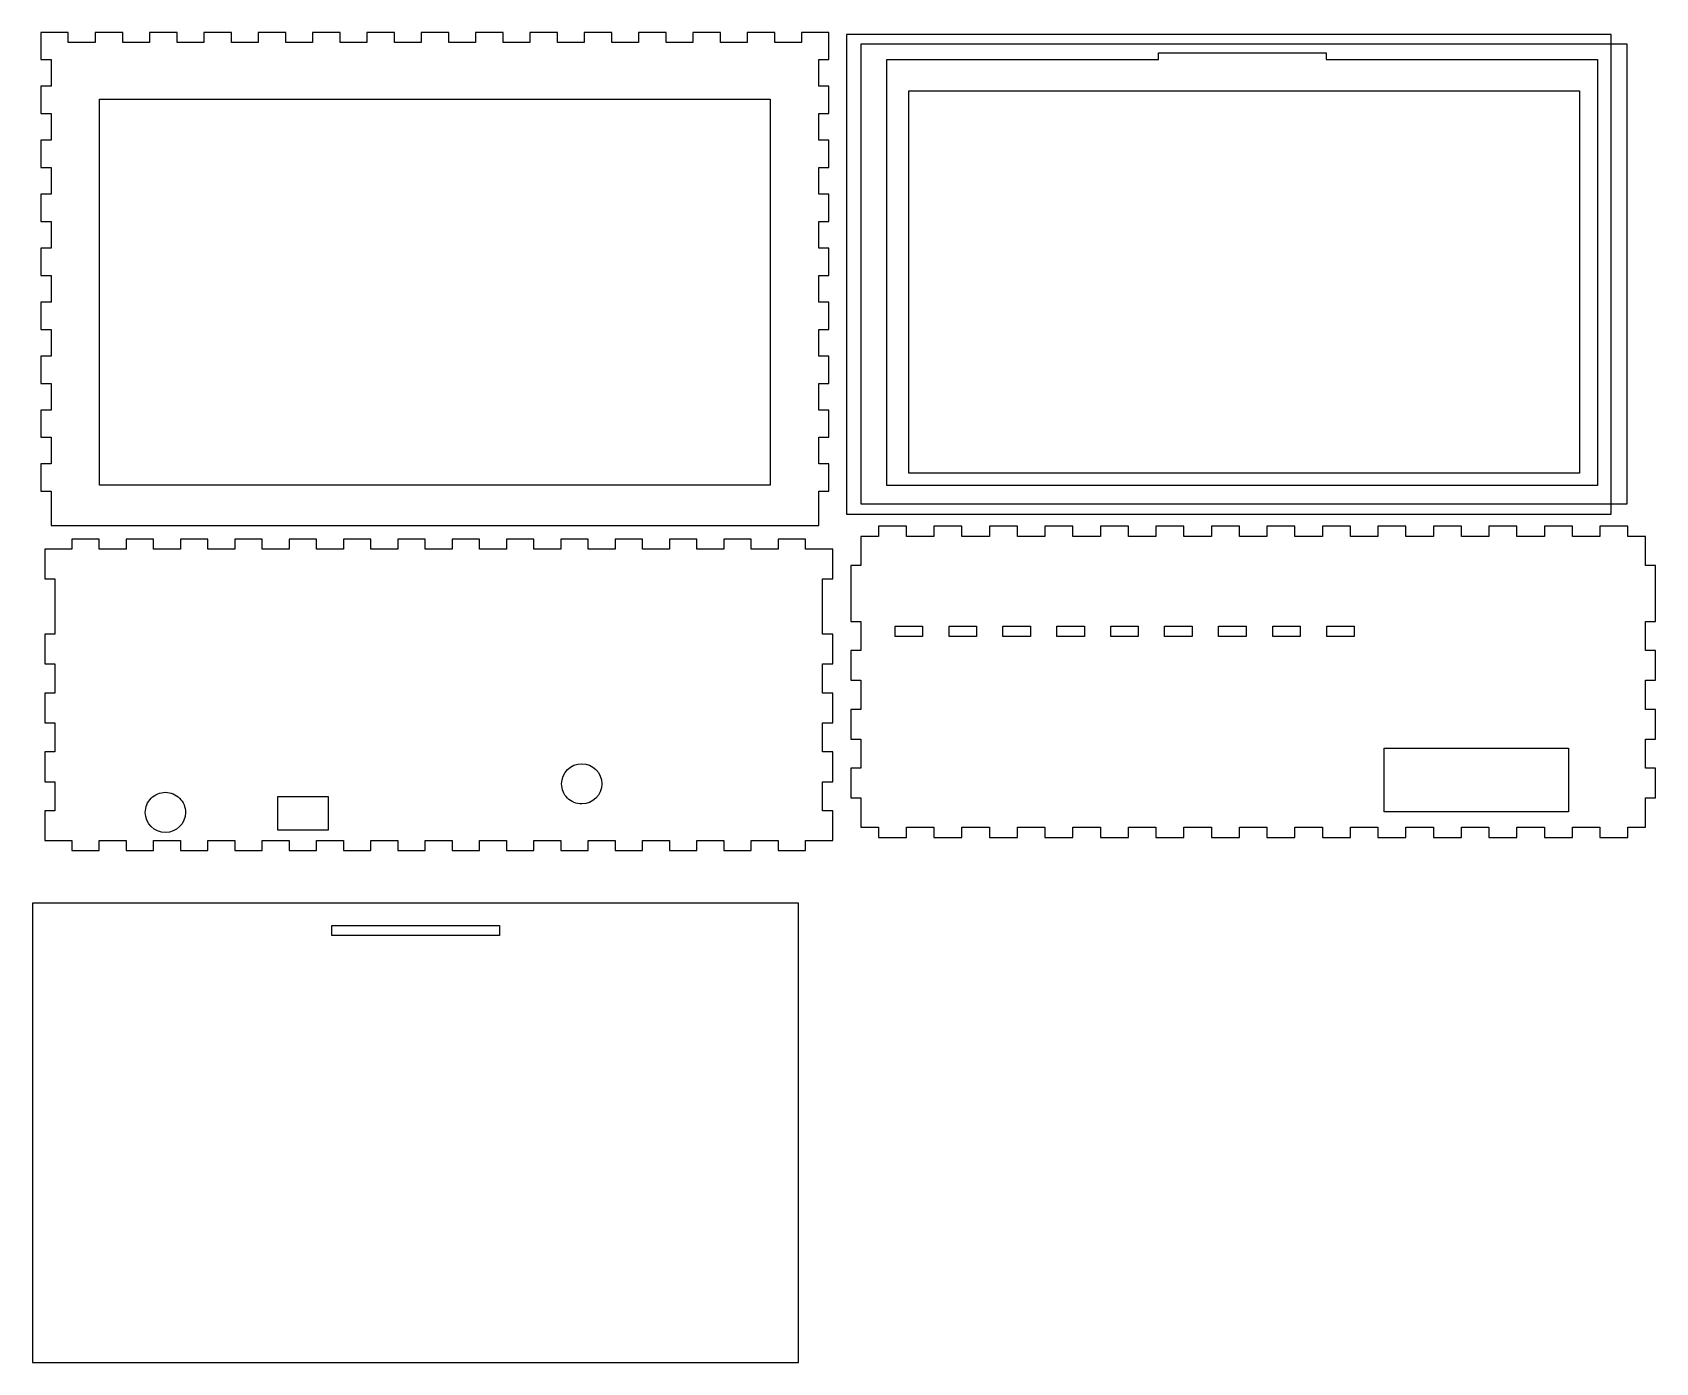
# Model space of a CAD drawing. Extents: x -58 to 438, y -406 to 439.
# Drawn here: x -45.8 to 438.2, y 42.6 to 439.1 of the extents above; entities that cross this region are included whole.
import ezdxf

# ---------------------------------------------------------------- set-up
doc = ezdxf.new("R2010")
doc.units = 0
doc.layers.add('Calque_1', color=7, linetype='CONTINUOUS')

msp = doc.modelspace()

# ---------------------------------------------------------------- linework, layer by layer
at = {"layer": 'Calque_1', "color": 3}
for p, q in [((-43.284614, 439.09689), (-43.284614, 431.00384)), ((-35.13319, 439.09689), (-43.284614, 439.09689)), ((-35.13319, 436.09707), (-35.13319, 439.09689)), ((-27.129533, 436.09707), (-35.13319, 436.09707)), ((-18.925929, 439.09689), (-27.129533, 439.09689)), ((-27.129533, 439.09689), (-27.129533, 436.09707)), ((-18.925929, 436.09707), (-18.925929, 439.09689)), ((-10.923306, 436.09707), (-18.925929, 436.09707)), ((-2.719149, 439.09689), (-10.923306, 439.09689)), ((-10.923306, 439.09689), (-10.923306, 436.09707)), ((-2.719149, 436.09707), (-2.719149, 439.09689)), ((5.283974, 436.09707), (-2.719149, 436.09707)), ((13.487081, 439.09689), (5.283974, 439.09689)), ((5.283974, 439.09689), (5.283974, 436.09707)), ((13.487081, 436.09707), (13.487081, 439.09689)), ((21.491245, 436.09707), (13.487081, 436.09707)), ((29.694882, 439.09689), (21.491245, 439.09689)), ((21.491245, 439.09689), (21.491245, 436.09707)), ((29.694882, 436.09707), (29.694882, 439.09689)), ((37.696976, 436.09707), (29.694882, 436.09707)), ((45.901653, 439.09689), (37.696976, 439.09689)), ((37.696976, 439.09689), (37.696976, 436.09707)), ((45.901653, 436.09707), (45.901653, 439.09689)), ((53.904267, 436.09707), (45.901653, 436.09707)), ((62.107384, 439.09689), (53.904267, 439.09689)), ((53.904267, 439.09689), (53.904267, 436.09707)), ((62.107384, 436.09707), (62.107384, 439.09689)), ((70.111538, 436.09707), (62.107384, 436.09707)), ((78.314665, 439.09689), (70.111538, 439.09689)), ((70.111538, 439.09689), (70.111538, 436.09707)), ((78.314665, 436.09707), (78.314665, 439.09689)), ((86.317789, 436.09707), (78.314665, 436.09707)), ((94.521946, 439.09689), (86.317789, 439.09689)), ((86.317789, 439.09689), (86.317789, 436.09707)), ((94.521946, 436.09707), (94.521946, 439.09689)), ((102.52507, 436.09707), (94.521946, 436.09707)), ((110.72822, 439.09689), (102.52507, 439.09689)), ((102.52507, 439.09689), (102.52507, 436.09707)), ((110.72822, 436.09707), (110.72822, 439.09689)), ((118.73243, 436.09707), (110.72822, 436.09707)), ((126.93559, 439.09689), (118.73243, 439.09689)), ((118.73243, 439.09689), (118.73243, 436.09707)), ((126.93559, 436.09707), (126.93559, 439.09689)), ((134.93928, 436.09707), (126.93559, 436.09707)), ((143.14192, 439.09689), (134.93928, 439.09689)), ((134.93928, 439.09689), (134.93928, 436.09707)), ((143.14192, 436.09707), (143.14192, 439.09689)), ((151.14505, 436.09707), (143.14192, 436.09707)), ((159.3492, 439.09689), (151.14505, 439.09689)), ((151.14505, 439.09689), (151.14505, 436.09707)), ((159.3492, 436.09707), (159.3492, 439.09689)), ((167.35233, 436.09707), (159.3492, 436.09707)), ((175.55544, 439.09689), (167.35233, 439.09689)), ((167.35233, 439.09689), (167.35233, 436.09707)), ((175.55544, 436.09707), (175.55544, 439.09689)), ((183.55857, 436.09707), (175.55544, 436.09707)), ((191.71208, 439.09689), (183.55857, 439.09689)), ((183.55857, 439.09689), (183.55857, 436.09707)), ((191.71208, 431.00384), (191.71208, 439.09689)), ((-43.284614, 431.00384), (-40.284797, 431.00384)), ((-40.284797, 431.00384), (-40.284797, 423.06013)), ((188.71226, 423.06013), (188.71226, 431.00384)), ((188.71226, 431.00384), (191.71208, 431.00384)), ((201.24665, 435.60563), (201.24665, 298.605617)), ((429.7464, 435.60563), (201.24665, 435.60563)), ((429.7464, 298.605617), (429.7464, 435.60563)), ((-40.284797, 423.06013), (-43.284614, 423.06013)), ((-43.284614, 423.06013), (-43.284614, 414.9164)), ((191.71208, 423.06013), (188.71226, 423.06013)), ((191.71208, 414.9164), (191.71208, 423.06013)), ((215.53725, 421.73668), (415.53692, 421.73668)), ((215.53725, 307.736837), (215.53725, 421.73668)), ((415.53692, 421.73668), (415.53692, 307.736837)), ((-25.786476, 419.18076), (174.21393, 419.18076)), ((-25.786476, 304.181066), (-25.786476, 419.18076)), ((174.21393, 419.18076), (174.21393, 304.181066)), ((-43.284614, 414.9164), (-40.284797, 414.9164)), ((-40.284797, 414.9164), (-40.284797, 406.97318)), ((188.71226, 406.97318), (188.71226, 414.9164)), ((188.71226, 414.9164), (191.71208, 414.9164)), ((-40.284797, 406.97318), (-43.284614, 406.97318)), ((-43.284614, 406.97318), (-43.284614, 398.8295)), ((191.71208, 406.97318), (188.71226, 406.97318)), ((191.71208, 398.8295), (191.71208, 406.97318)), ((-43.284614, 398.8295), (-40.284797, 398.8295)), ((-40.284797, 398.8295), (-40.284797, 390.886317)), ((188.71226, 390.886317), (188.71226, 398.8295)), ((188.71226, 398.8295), (191.71208, 398.8295)), ((-40.284797, 390.886317), (-43.284614, 390.886317)), ((-43.284614, 390.886317), (-43.284614, 382.742634)), ((191.71208, 390.886317), (188.71226, 390.886317)), ((191.71208, 382.742634), (191.71208, 390.886317)), ((-43.284614, 382.742634), (-40.284797, 382.742634)), ((-40.284797, 382.742634), (-40.284797, 374.799456)), ((188.71226, 374.799456), (188.71226, 382.742634)), ((188.71226, 382.742634), (191.71208, 382.742634)), ((-40.284797, 374.799456), (-43.284614, 374.799456)), ((-43.284614, 374.799456), (-43.284614, 366.655772)), ((191.71208, 374.799456), (188.71226, 374.799456)), ((191.71208, 366.655772), (191.71208, 374.799456)), ((-43.284614, 366.655772), (-40.284797, 366.655772)), ((-40.284797, 366.655772), (-40.284797, 358.712075)), ((188.71226, 358.712075), (188.71226, 366.655772)), ((188.71226, 366.655772), (191.71208, 366.655772)), ((-40.284797, 358.712075), (-43.284614, 358.712075)), ((-43.284614, 358.712075), (-43.284614, 350.568911)), ((191.71208, 358.712075), (188.71226, 358.712075)), ((191.71208, 350.568911), (191.71208, 358.712075)), ((-43.284614, 350.568911), (-40.284797, 350.568911)), ((-40.284797, 350.568911), (-40.284797, 342.625214)), ((188.71226, 342.625214), (188.71226, 350.568911)), ((188.71226, 350.568911), (191.71208, 350.568911)), ((-40.284797, 342.625214), (-43.284614, 342.625214)), ((-43.284614, 342.625214), (-43.284614, 334.48204)), ((191.71208, 342.625214), (188.71226, 342.625214)), ((191.71208, 334.48204), (191.71208, 342.625214)), ((-43.284614, 334.48204), (-40.284797, 334.48204)), ((-40.284797, 334.48204), (-40.284797, 326.538339)), ((188.71226, 326.538339), (188.71226, 334.48204)), ((188.71226, 334.48204), (191.71208, 334.48204)), ((-40.284797, 326.538339), (-43.284614, 326.538339)), ((-43.284614, 326.538339), (-43.284614, 318.394651)), ((191.71208, 326.538339), (188.71226, 326.538339)), ((191.71208, 318.394651), (191.71208, 326.538339)), ((-43.284614, 318.394651), (-40.284797, 318.394651)), ((-40.284797, 318.394651), (-40.284797, 310.451476)), ((188.71226, 310.451476), (188.71226, 318.394651)), ((188.71226, 318.394651), (191.71208, 318.394651)), ((-40.284797, 310.451476), (-43.284614, 310.451476)), ((-43.284614, 310.451476), (-43.284614, 302.307797)), ((191.71208, 310.451476), (188.71226, 310.451476)), ((191.71208, 302.307797), (191.71208, 310.451476)), ((415.53692, 307.736837), (215.53725, 307.736837)), ((-43.284614, 302.307797), (-40.284797, 302.307797)), ((-40.284797, 302.307797), (-40.284797, 294.635402)), ((174.21393, 304.181066), (-25.786476, 304.181066)), ((188.71226, 294.862782), (188.71226, 302.307797)), ((188.71226, 302.307797), (191.71208, 302.307797)), ((201.24665, 298.605617), (429.7464, 298.605617)), ((-40.284797, 294.635402), (-40.241397, 294.635402)), ((-40.241397, 294.635402), (-40.241397, 292.096546)), ((-40.241397, 292.096546), (188.66216, 292.096546)), ((188.66216, 292.096546), (188.66216, 294.862782)), ((188.66216, 294.862782), (188.71226, 294.862782)), ((206.43745, 291.876167), (206.43745, 288.87635)), ((214.81316, 291.876167), (206.43745, 291.876167)), ((214.81316, 288.87635), (214.81316, 291.876167)), ((231.36512, 291.876167), (222.98889, 291.876167)), ((222.98889, 291.876167), (222.98889, 288.87635)), ((231.36512, 288.87635), (231.36512, 291.876167)), ((247.91657, 291.876167), (239.54085, 291.876167)), ((239.54085, 291.876167), (239.54085, 288.87635)), ((247.91657, 288.87635), (247.91657, 291.876167)), ((264.46853, 291.876167), (256.0923, 291.876167)), ((256.0923, 291.876167), (256.0923, 288.87635)), ((264.46853, 288.87635), (264.46853, 291.876167)), ((281.01997, 291.876167), (272.64426, 291.876167)), ((272.64426, 291.876167), (272.64426, 288.87635)), ((281.01997, 288.87635), (281.01997, 291.876167)), ((297.57194, 291.876167), (289.1957, 291.876167)), ((289.1957, 291.876167), (289.1957, 288.87635)), ((297.57194, 288.87635), (297.57194, 291.876167)), ((314.12338, 291.876167), (305.74766, 291.876167)), ((305.74766, 291.876167), (305.74766, 288.87635)), ((314.12338, 288.87635), (314.12338, 291.876167)), ((330.67534, 291.876167), (322.29962, 291.876167)), ((322.29962, 291.876167), (322.29962, 288.87635)), ((330.67534, 288.87635), (330.67534, 291.876167)), ((347.22678, 291.876167), (338.85107, 291.876167)), ((338.85107, 291.876167), (338.85107, 288.87635)), ((347.22678, 288.87635), (347.22678, 291.876167)), ((363.77875, 291.876167), (355.40304, 291.876167)), ((355.40304, 291.876167), (355.40304, 288.87635)), ((363.77875, 288.87635), (363.77875, 291.876167)), ((380.3302, 291.876167), (371.95448, 291.876167)), ((371.95448, 291.876167), (371.95448, 288.87635)), ((380.3302, 288.87635), (380.3302, 291.876167)), ((396.88216, 291.876167), (388.50644, 291.876167)), ((388.50644, 291.876167), (388.50644, 288.87635)), ((396.88216, 288.87635), (396.88216, 291.876167)), ((413.43412, 291.876167), (405.05789, 291.876167)), ((405.05789, 291.876167), (405.05789, 288.87635)), ((413.43412, 288.87635), (413.43412, 291.876167)), ((429.98556, 291.876167), (421.60985, 291.876167)), ((421.60985, 291.876167), (421.60985, 288.87635)), ((429.98556, 288.87635), (429.98556, 291.876167)), ((-34.134354, 288.012458), (-34.134354, 285.012639)), ((-25.93072, 288.012458), (-34.134354, 288.012458)), ((-25.93072, 285.012639), (-25.93072, 288.012458)), ((-9.723959, 288.012458), (-17.927074, 288.012458)), ((-17.927074, 288.012458), (-17.927074, 285.012639)), ((-9.723959, 285.012639), (-9.723959, 288.012458)), ((6.483318, 288.012458), (-1.720315, 288.012458)), ((-1.720315, 288.012458), (-1.720315, 285.012639)), ((6.483318, 285.012639), (6.483318, 288.012458)), ((22.6906, 288.012458), (14.486964, 288.012458)), ((14.486964, 288.012458), (14.486964, 285.012639)), ((22.6906, 285.012639), (22.6906, 288.012458)), ((38.897366, 288.012458), (30.693729, 288.012458)), ((30.693729, 288.012458), (30.693729, 285.012639)), ((38.897366, 285.012639), (38.897366, 288.012458)), ((55.104127, 288.012458), (46.901012, 288.012458)), ((46.901012, 288.012458), (46.901012, 285.012639)), ((55.104127, 285.012639), (55.104127, 288.012458)), ((71.311417, 288.012458), (63.107772, 288.012458)), ((63.107772, 288.012458), (63.107772, 285.012639)), ((71.311417, 285.012639), (71.311417, 288.012458)), ((87.518177, 288.012458), (79.314533, 288.012458)), ((79.314533, 288.012458), (79.314533, 285.012639)), ((87.518177, 285.012639), (87.518177, 288.012458)), ((103.72494, 288.012458), (95.521293, 288.012458)), ((95.521293, 288.012458), (95.521293, 285.012639)), ((103.72494, 285.012639), (103.72494, 288.012458)), ((119.93172, 288.012458), (111.7286, 288.012458)), ((111.7286, 288.012458), (111.7286, 285.012639)), ((119.93172, 285.012639), (119.93172, 288.012458)), ((136.13898, 288.012458), (127.93536, 288.012458)), ((127.93536, 288.012458), (127.93536, 285.012639)), ((136.13898, 285.012639), (136.13898, 288.012458)), ((152.34574, 288.012458), (144.14212, 288.012458)), ((144.14212, 288.012458), (144.14212, 285.012639)), ((152.34574, 285.012639), (152.34574, 288.012458)), ((168.5525, 288.012458), (160.34939, 288.012458)), ((160.34939, 288.012458), (160.34939, 285.012639)), ((168.5525, 285.012639), (168.5525, 288.012458)), ((184.75929, 288.012458), (176.55615, 288.012458)), ((176.55615, 288.012458), (176.55615, 285.012639)), ((184.75929, 285.012639), (184.75929, 288.012458)), ((206.43745, 288.87635), (201.21141, 288.87635)), ((201.21141, 288.87635), (201.21141, 281.137804)), ((222.98889, 288.87635), (214.81316, 288.87635)), ((239.54085, 288.87635), (231.36512, 288.87635)), ((256.0923, 288.87635), (247.91657, 288.87635)), ((272.64426, 288.87635), (264.46853, 288.87635)), ((289.1957, 288.87635), (281.01997, 288.87635)), ((305.74766, 288.87635), (297.57194, 288.87635)), ((322.29962, 288.87635), (314.12338, 288.87635)), ((338.85107, 288.87635), (330.67534, 288.87635)), ((355.40304, 288.87635), (347.22678, 288.87635)), ((371.95448, 288.87635), (363.77875, 288.87635)), ((388.50644, 288.87635), (380.3302, 288.87635)), ((405.05789, 288.87635), (396.88216, 288.87635)), ((421.60985, 288.87635), (413.43412, 288.87635)), ((435.2116, 288.87635), (429.98556, 288.87635)), ((435.2116, 281.137804), (435.2116, 288.87635)), ((-34.134354, 285.012639), (-42.187609, 285.012639)), ((-42.187609, 285.012639), (-42.187609, 276.184765)), ((-17.927074, 285.012639), (-25.93072, 285.012639)), ((-1.720315, 285.012639), (-9.723959, 285.012639)), ((14.486964, 285.012639), (6.483318, 285.012639)), ((30.693729, 285.012639), (22.6906, 285.012639)), ((46.901012, 285.012639), (38.897366, 285.012639)), ((63.107772, 285.012639), (55.104127, 285.012639)), ((79.314533, 285.012639), (71.311417, 285.012639)), ((95.521293, 285.012639), (87.518177, 285.012639)), ((111.7286, 285.012639), (103.72494, 285.012639)), ((127.93536, 285.012639), (119.93172, 285.012639)), ((144.14212, 285.012639), (136.13898, 285.012639)), ((160.34939, 285.012639), (152.34574, 285.012639)), ((176.55615, 285.012639), (168.5525, 285.012639)), ((192.81305, 285.012639), (184.75929, 285.012639)), ((192.81305, 276.184765), (192.81305, 285.012639)), ((201.21141, 281.137804), (201.21141, 280.148717)), ((435.2116, 280.148717), (435.2116, 281.137804)), ((-42.187609, 276.184765), (-39.187792, 276.184765)), ((-39.187792, 276.184765), (-39.187792, 268.216758)), ((189.81273, 268.216758), (189.81273, 276.184765)), ((189.81273, 276.184765), (192.81305, 276.184765)), ((201.21141, 280.148717), (198.21159, 280.148717)), ((198.21159, 280.148717), (198.21159, 272.410173)), ((438.21142, 280.148717), (435.2116, 280.148717)), ((438.21142, 272.410173), (438.21142, 280.148717)), ((198.21159, 272.410173), (198.21159, 271.364241)), ((198.21159, 271.364241), (198.21159, 263.532162)), ((438.21142, 271.364241), (438.21142, 272.410173)), ((438.21142, 263.532162), (438.21142, 271.364241)), ((-39.187792, 268.216758), (-39.187792, 268.071028)), ((-39.187792, 268.071028), (-39.187792, 259.710304)), ((189.81273, 268.071028), (189.81273, 268.216758)), ((189.81273, 259.710304), (189.81273, 268.071028)), ((198.21159, 263.532162), (201.21141, 263.532162)), ((201.21141, 263.532162), (201.21141, 254.854657)), ((211.44231, 262.067654), (219.64233, 262.067654)), ((211.44231, 258.967584), (211.44231, 262.067654)), ((219.64233, 262.067654), (219.64233, 258.967584)), ((227.5173, 262.067654), (235.71731, 262.067654)), ((227.5173, 258.967584), (227.5173, 262.067654)), ((235.71731, 262.067654), (235.71731, 258.967584)), ((243.59228, 262.067654), (251.7923, 262.067654)), ((243.59228, 258.967584), (243.59228, 262.067654)), ((251.7923, 262.067654), (251.7923, 258.967584)), ((259.66727, 262.067654), (267.86729, 262.067654)), ((259.66727, 258.967584), (259.66727, 262.067654)), ((267.86729, 262.067654), (267.86729, 258.967584)), ((275.74226, 262.067654), (283.94228, 262.067654)), ((275.74226, 258.967584), (275.74226, 262.067654)), ((283.94228, 262.067654), (283.94228, 258.967584)), ((291.81725, 262.067654), (300.01726, 262.067654)), ((291.81725, 258.967584), (291.81725, 262.067654)), ((300.01726, 262.067654), (300.01726, 258.967584)), ((307.89224, 262.067654), (316.09225, 262.067654)), ((307.89224, 258.967584), (307.89224, 262.067654)), ((316.09225, 262.067654), (316.09225, 258.967584)), ((324.06748, 262.067654), (332.26749, 262.067654)), ((324.06748, 258.967584), (324.06748, 262.067654)), ((332.26749, 262.067654), (332.26749, 258.967584)), ((340.14246, 262.067654), (348.34248, 262.067654)), ((340.14246, 258.967584), (340.14246, 262.067654)), ((348.34248, 262.067654), (348.34248, 258.967584)), ((435.2116, 254.854657), (435.2116, 263.532162)), ((435.2116, 263.532162), (438.21142, 263.532162)), ((-39.187792, 259.710304), (-42.187609, 259.710304)), ((-42.187609, 259.710304), (-42.187609, 250.83332)), ((192.81305, 259.710304), (189.81273, 259.710304)), ((192.81305, 250.83332), (192.81305, 259.710304)), ((219.64233, 258.967584), (211.44231, 258.967584)), ((235.71731, 258.967584), (227.5173, 258.967584)), ((251.7923, 258.967584), (243.59228, 258.967584)), ((267.86729, 258.967584), (259.66727, 258.967584)), ((283.94228, 258.967584), (275.74226, 258.967584)), ((300.01726, 258.967584), (291.81725, 258.967584)), ((316.09225, 258.967584), (307.89224, 258.967584)), ((332.26749, 258.967584), (324.06748, 258.967584)), ((348.34248, 258.967584), (340.14246, 258.967584)), ((201.21141, 254.854657), (198.21159, 254.854657)), ((198.21159, 254.854657), (198.21159, 245.976643)), ((438.21142, 254.854657), (435.2116, 254.854657)), ((438.21142, 245.976643), (438.21142, 254.854657)), ((-42.187609, 250.83332), (-39.187792, 250.83332)), ((-39.187792, 250.83332), (-39.187792, 242.155303)), ((189.81273, 242.155303), (189.81273, 250.83332)), ((189.81273, 250.83332), (192.81305, 250.83332)), ((-39.187792, 242.155303), (-42.187609, 242.155303)), ((-42.187609, 242.155303), (-42.187609, 233.277819)), ((192.81305, 242.155303), (189.81273, 242.155303)), ((192.81305, 233.277819), (192.81305, 242.155303)), ((198.21159, 245.976643), (201.21141, 245.976643)), ((201.21141, 245.976643), (201.21141, 237.299136)), ((435.2116, 237.299136), (435.2116, 245.976643)), ((435.2116, 245.976643), (438.21142, 245.976643)), ((201.21141, 237.299136), (198.21159, 237.299136)), ((198.21159, 237.299136), (198.21159, 228.421122)), ((438.21142, 237.299136), (435.2116, 237.299136)), ((438.21142, 228.421122), (438.21142, 237.299136)), ((-42.187609, 233.277819), (-39.187792, 233.277819)), ((-39.187792, 233.277819), (-39.187792, 224.599835)), ((189.81273, 224.599835), (189.81273, 233.277819)), ((189.81273, 233.277819), (192.81305, 233.277819)), ((198.21159, 228.421122), (201.21141, 228.421122)), ((201.21141, 228.421122), (201.21141, 219.743635)), ((435.2116, 219.743635), (435.2116, 228.421122)), ((435.2116, 228.421122), (438.21142, 228.421122)), ((-39.187792, 224.599835), (-42.187609, 224.599835)), ((-42.187609, 224.599835), (-42.187609, 215.722366)), ((192.81305, 224.599835), (189.81273, 224.599835)), ((192.81305, 215.722366), (192.81305, 224.599835)), ((357.26597, 225.731362), (412.26623, 225.731362)), ((357.26597, 206.731574), (357.26597, 225.731362)), ((412.26623, 225.731362), (412.26623, 206.731574)), ((117.97835, 221.087406), (117.97835, 221.087406)), ((201.21141, 219.743635), (198.21159, 219.743635)), ((198.21159, 219.743635), (198.21159, 210.865673)), ((438.21142, 219.743635), (435.2116, 219.743635)), ((438.21142, 210.865673), (438.21142, 219.743635)), ((-42.187609, 215.722366), (-39.187792, 215.722366)), ((-39.187792, 215.722366), (-39.187792, 207.044394)), ((189.81273, 207.044394), (189.81273, 215.722366)), ((189.81273, 215.722366), (192.81305, 215.722366)), ((-6.177921, 212.563921), (-6.177921, 212.563921)), ((27.38747, 211.263231), (42.38759, 211.263231)), ((27.38747, 201.263393), (27.38747, 211.263231)), ((42.38759, 211.263231), (42.38759, 201.263393)), ((198.21159, 210.865673), (201.21141, 210.865673)), ((201.21141, 210.865673), (201.21141, 202.138057)), ((435.2116, 202.138057), (435.2116, 210.865673)), ((435.2116, 210.865673), (438.21142, 210.865673)), ((-39.187792, 207.044394), (-42.187609, 207.044394)), ((-42.187609, 207.044394), (-42.187609, 198.216601)), ((192.81305, 207.044394), (189.81273, 207.044394)), ((192.81305, 198.216601), (192.81305, 207.044394)), ((412.26623, 206.731574), (357.26597, 206.731574)), ((42.38759, 201.263393), (27.38747, 201.263393)), ((201.21141, 202.138057), (206.43745, 202.138057)), ((206.43745, 202.138057), (206.43745, 199.137727)), ((206.43745, 199.137727), (214.81316, 199.137727)), ((214.81316, 199.137727), (214.81316, 202.138057)), ((214.81316, 202.138057), (222.98889, 202.138057)), ((222.98889, 202.138057), (222.98889, 199.137727)), ((222.98889, 199.137727), (231.36512, 199.137727)), ((231.36512, 199.137727), (231.36512, 202.138057)), ((231.36512, 202.138057), (239.54085, 202.138057)), ((239.54085, 202.138057), (239.54085, 199.137727)), ((239.54085, 199.137727), (247.91657, 199.137727)), ((247.91657, 199.137727), (247.91657, 202.138057)), ((247.91657, 202.138057), (256.0923, 202.138057)), ((256.0923, 202.138057), (256.0923, 199.137727)), ((256.0923, 199.137727), (264.46853, 199.137727)), ((264.46853, 199.137727), (264.46853, 202.138057)), ((264.46853, 202.138057), (272.64426, 202.138057)), ((272.64426, 202.138057), (272.64426, 199.137727)), ((272.64426, 199.137727), (281.01997, 199.137727)), ((281.01997, 199.137727), (281.01997, 202.138057)), ((281.01997, 202.138057), (289.1957, 202.138057)), ((289.1957, 202.138057), (289.1957, 199.137727)), ((289.1957, 199.137727), (297.57194, 199.137727)), ((297.57194, 199.137727), (297.57194, 202.138057)), ((297.57194, 202.138057), (305.74766, 202.138057)), ((305.74766, 202.138057), (305.74766, 199.137727)), ((305.74766, 199.137727), (314.12338, 199.137727)), ((314.12338, 199.137727), (314.12338, 202.138057)), ((314.12338, 202.138057), (322.29962, 202.138057)), ((322.29962, 202.138057), (322.29962, 199.137727)), ((322.29962, 199.137727), (330.67534, 199.137727)), ((330.67534, 199.137727), (330.67534, 202.138057)), ((330.67534, 202.138057), (338.85107, 202.138057)), ((338.85107, 202.138057), (338.85107, 199.137727)), ((338.85107, 199.137727), (347.22678, 199.137727)), ((347.22678, 199.137727), (347.22678, 202.138057)), ((347.22678, 202.138057), (355.40304, 202.138057)), ((355.40304, 202.138057), (355.40304, 199.137727)), ((355.40304, 199.137727), (363.77875, 199.137727)), ((363.77875, 199.137727), (363.77875, 202.138057)), ((363.77875, 202.138057), (371.95448, 202.138057)), ((371.95448, 202.138057), (371.95448, 199.137727)), ((371.95448, 199.137727), (380.3302, 199.137727)), ((380.3302, 199.137727), (380.3302, 202.138057)), ((380.3302, 202.138057), (388.50644, 202.138057)), ((388.50644, 202.138057), (388.50644, 199.137727)), ((388.50644, 199.137727), (396.88216, 199.137727)), ((396.88216, 199.137727), (396.88216, 202.138057)), ((396.88216, 202.138057), (405.05789, 202.138057)), ((405.05789, 202.138057), (405.05789, 199.137727)), ((405.05789, 199.137727), (413.43412, 199.137727)), ((413.43412, 199.137727), (413.43412, 202.138057)), ((413.43412, 202.138057), (421.60985, 202.138057)), ((421.60985, 202.138057), (421.60985, 199.137727)), ((421.60985, 199.137727), (429.98556, 199.137727)), ((429.98556, 199.137727), (429.98556, 202.138057)), ((429.98556, 202.138057), (435.2116, 202.138057)), ((-42.187609, 198.216601), (-34.134354, 198.216601)), ((-34.134354, 198.216601), (-34.134354, 195.2168)), ((-34.134354, 195.2168), (-25.93072, 195.2168)), ((-25.93072, 195.2168), (-25.93072, 198.216601)), ((-25.93072, 198.216601), (-17.927074, 198.216601)), ((-17.927074, 198.216601), (-17.927074, 195.2168)), ((-17.927074, 195.2168), (-9.723959, 195.2168)), ((-9.723959, 195.2168), (-9.723959, 198.216601)), ((-9.723959, 198.216601), (-1.720315, 198.216601)), ((-1.720315, 198.216601), (-1.720315, 195.2168)), ((-1.720315, 195.2168), (6.483318, 195.2168)), ((6.483318, 195.2168), (6.483318, 198.216601)), ((6.483318, 198.216601), (14.486964, 198.216601)), ((14.486964, 198.216601), (14.486964, 195.2168)), ((14.486964, 195.2168), (22.6906, 195.2168)), ((22.6906, 195.2168), (22.6906, 198.216601)), ((22.6906, 198.216601), (30.693729, 198.216601)), ((30.693729, 198.216601), (30.693729, 195.2168)), ((30.693729, 195.2168), (38.897366, 195.2168)), ((38.897366, 195.2168), (38.897366, 198.216601)), ((38.897366, 198.216601), (46.901012, 198.216601)), ((46.901012, 198.216601), (46.901012, 195.2168)), ((46.901012, 195.2168), (55.104127, 195.2168)), ((55.104127, 195.2168), (55.104127, 198.216601)), ((55.104127, 198.216601), (63.107772, 198.216601)), ((63.107772, 198.216601), (63.107772, 195.2168)), ((63.107772, 195.2168), (71.311417, 195.2168)), ((71.311417, 195.2168), (71.311417, 198.216601)), ((71.311417, 198.216601), (79.314533, 198.216601)), ((79.314533, 198.216601), (79.314533, 195.2168)), ((79.314533, 195.2168), (87.518177, 195.2168)), ((87.518177, 195.2168), (87.518177, 198.216601)), ((87.518177, 198.216601), (95.521293, 198.216601)), ((95.521293, 198.216601), (95.521293, 195.2168)), ((95.521293, 195.2168), (103.72494, 195.2168)), ((103.72494, 195.2168), (103.72494, 198.216601)), ((103.72494, 198.216601), (111.7286, 198.216601)), ((111.7286, 198.216601), (111.7286, 195.2168)), ((111.7286, 195.2168), (119.93172, 195.2168)), ((119.93172, 195.2168), (119.93172, 198.216601)), ((119.93172, 198.216601), (127.93536, 198.216601)), ((127.93536, 198.216601), (127.93536, 195.2168)), ((127.93536, 195.2168), (136.13898, 195.2168)), ((136.13898, 195.2168), (136.13898, 198.216601)), ((136.13898, 198.216601), (144.14212, 198.216601)), ((144.14212, 198.216601), (144.14212, 195.2168)), ((144.14212, 195.2168), (152.34574, 195.2168)), ((152.34574, 195.2168), (152.34574, 198.216601)), ((152.34574, 198.216601), (160.34939, 198.216601)), ((160.34939, 198.216601), (160.34939, 195.2168)), ((160.34939, 195.2168), (168.5525, 195.2168)), ((168.5525, 195.2168), (168.5525, 198.216601)), ((168.5525, 198.216601), (176.55615, 198.216601)), ((176.55615, 198.216601), (176.55615, 195.2168)), ((176.55615, 195.2168), (184.75929, 195.2168)), ((184.75929, 195.2168), (184.75929, 198.216601)), ((184.75929, 198.216601), (192.81305, 198.216601))]:
    msp.add_line(p, q, dxfattribs=at)
at = {"layer": 'Calque_1', "color": 5}
for p, q in [((196.94402, 438.5161), (196.94402, 295.516192)), ((424.94436, 438.5161), (196.94402, 438.5161)), ((424.94436, 295.516192), (424.94436, 438.5161)), ((208.94381, 304.016416), (208.94381, 431.01631)), ((208.94381, 431.01631), (289.94411, 431.01631)), ((289.94411, 433.00587), (339.94413, 433.00587)), ((289.94411, 431.01631), (289.94411, 433.00587)), ((339.94413, 433.00587), (339.94413, 431.01632)), ((339.94413, 431.01632), (420.94406, 431.01632)), ((420.94406, 431.01632), (420.94406, 304.016416)), ((420.94406, 304.016416), (208.94381, 304.016416)), ((196.94402, 295.516192), (424.94436, 295.516192))]:
    msp.add_line(p, q, dxfattribs=at)
at = {"layer": 'Calque_1', "color": 1}
for p, q in [((-45.827914, 179.55856), (-45.827914, 42.55868)), ((182.67227, 179.55856), (-45.827914, 179.55856)), ((182.67227, 42.55868), (182.67227, 179.55856)), ((43.422393, 172.86698), (93.422426, 172.86698)), ((43.422393, 169.86716), (43.422393, 172.86698)), ((93.422426, 169.86716), (43.422393, 169.86716)), ((93.422426, 172.86698), (93.422426, 169.86716)), ((-45.827914, 42.55868), (182.67227, 42.55868))]:
    msp.add_line(p, q, dxfattribs=at)
at = {"layer": 'Calque_1', "color": 3}
for points in [[(111.97818, 215.087799), (111.978397, 218.40142), (114.664729, 221.0875), (117.97835, 221.087406)], [(117.97835, 221.087406), (121.291753, 221.087191), (123.977743, 218.401202), (123.97796, 215.087799)], [(113.735547, 210.845002), (112.610288, 211.970258), (111.978141, 213.496445), (111.97818, 215.087799)], [(123.97796, 215.087799), (123.978042, 211.774185), (121.291964, 209.087866), (117.97835, 209.087651)], [(-12.178073, 206.563804), (-12.178104, 208.15515), (-11.545956, 209.681326), (-10.420701, 210.806574)], [(-10.420701, 210.806574), (-9.295447, 211.931822), (-7.769267, 212.563961), (-6.177921, 212.563921)], [(-6.177921, 212.563921), (-4.586576, 212.56396), (-3.060397, 211.931821), (-1.935143, 210.806573)], [(-1.935143, 210.806573), (-0.80989, 209.681325), (-0.177742, 208.155149), (-0.177773, 206.563804)], [(117.97835, 209.087651), (116.386996, 209.087606), (114.860806, 209.719747), (113.735547, 210.845002)], [(-6.177921, 200.564229), (-9.491523, 200.564145), (-12.177838, 203.250202), (-12.178073, 206.563804)], [(-0.177773, 206.563804), (-0.178008, 203.250204), (-2.864321, 200.564147), (-6.177921, 200.564229)]]:
    msp.add_open_spline(points, degree=3, dxfattribs=at)

doc.saveas('drawing.dxf')
